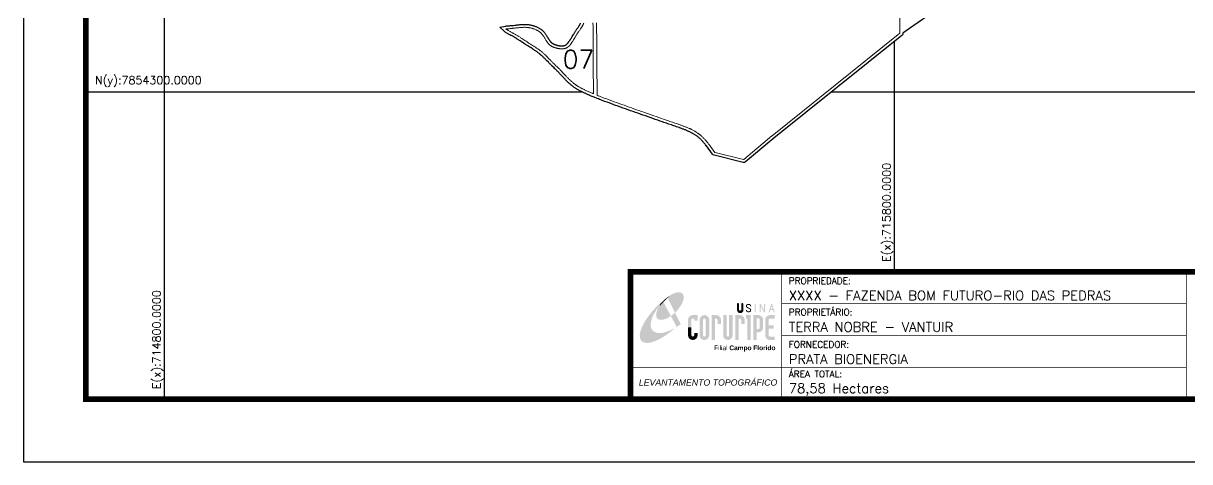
# Model space of a CAD drawing. Extents: x 714606 to 717153, y 7853794 to 7855594.
# Drawn here: x 714606 to 716204, y 7853794 to 7854394 of the extents above; entities that cross this region are included whole.
import ezdxf
from ezdxf.enums import TextEntityAlignment as Align

# ---------------------------------------------------------------- set-up
doc = ezdxf.new("R2010")
doc.units = 0
doc.linetypes.add('CONTINUO', pattern=[0])
doc.linetypes.add('LIN0', pattern=[0])
for name, color, linetype in [('011400xxxx', 1, 'Continuous'), ('011400xxxx007', 5, 'Continuous'), ('011400xxxx008', 5, 'Continuous'), ('MALHA', 8, 'CONTINUO'), ('MARGEM', 7, 'CONTINUO'), ('texto', 7, 'Continuous')]:
    doc.layers.add(name, color=color, linetype=linetype)
doc.styles.add('ARIAL', font='arial.ttf')
doc.styles.add('ROMANS', font='romans', dxfattribs={"height": 0.2})
doc.styles.add('SIMPLEX', font='simplex', dxfattribs={"height": 0.2})
doc.styles.get("Standard").update_dxf_attribs({"font": 'arial.ttf'})

# ---------------------------------------------------------------- blocks, each defined once
blk = doc.blocks.new('A$C78F83FB3')
at = {"layer": 'MARGEM'}
h = blk.add_hatch(color=20, dxfattribs=at)
edge = h.paths.add_edge_path()
edge.add_ellipse((19.49, 23.77), major_axis=(-6.68, -6.67), ratio=0.469426, start_angle=292.73277, end_angle=601.25787)
edge.add_ellipse((22.83, 22.05), major_axis=(12.64, 11.29), ratio=0.457614, start_angle=79.90686, end_angle=107.91393)
edge = h.paths.add_edge_path()
edge.add_ellipse((18.28, 18.7), major_axis=(13.95, 13.59), ratio=0.386848, start_angle=63.96117, end_angle=264.59932)
edge.add_ellipse((22.83, 22.05), major_axis=(12.64, 11.29), ratio=0.457614, start_angle=107.91393, end_angle=245.11815, ccw=False)
edge.add_ellipse((19.49, 23.77), major_axis=(-6.68, -6.67), ratio=0.469426, start_angle=241.25787, end_angle=292.73277, ccw=False)
for color, points in [(20, [(15.46, 26.12), (14.17, 24.81), (14.06, 24.24), (14.39, 23.97), (14.67, 24.54), (19.47, 29.32), (18.48, 28.66), (17.31, 27.78)]), (7, [(58.42, 24.9), (57.9, 24.9), (57.9, 21.73, -0.414214), (57.15, 20.98), (56.84, 20.98, -0.414214), (56.09, 21.73), (56.09, 24.9), (55.57, 24.9), (55.57, 21.73, 0.414214), (56.84, 20.46), (57.15, 20.46, 0.414214), (58.42, 21.73)]), (7, [(61.7, 24.9), (61.23, 24.9, 0.396318), (60.04, 23.78), (60.04, 23.72, 0.151912), (60.39, 22.97), (60.46, 22.92), (62.18, 22), (62.85, 21.83, 0.12407), (62.51, 22.42), (60.75, 23.36, -0.13192), (60.56, 23.77, -0.385578), (61.23, 24.37), (61.7, 24.37, -0.414214), (62.37, 23.7), (62.89, 23.7, 0.414214)]), (7, [(62.37, 23.7), (62.89, 23.7, 0.414214), (61.7, 24.9), (61.23, 24.9, 0.396318), (60.04, 23.78), (60.04, 23.72, 0.151912), (60.39, 22.97), (60.46, 22.92), (62.18, 22), (62.18, 22, -0.131921), (62.37, 21.59, -0.385578), (61.7, 20.98), (61.23, 20.98, -0.414214), (60.56, 21.65), (60.04, 21.65, 0.414214), (61.23, 20.46), (61.7, 20.46, 0.402546), (62.89, 21.61, 0.165292), (62.51, 22.42), (60.75, 23.36, -0.13192), (60.56, 23.77, -0.385578), (61.23, 24.37), (61.7, 24.37, -0.414214)]), (7, [(30.97, 12.46), (29.13, 12.46), (29.13, 8.21, 1), (34.29, 8.21), (34.29, 9.41), (32.45, 9.41), (32.45, 8.21, -1), (30.97, 8.21)])]:
    blk.add_hatch(color=color, dxfattribs=at).paths.add_polyline_path(points)
h = blk.add_hatch(color=7, dxfattribs=at)
h.paths.add_polyline_path([(31.71, 18.93, 0.414214), (29.13, 16.35), (29.13, 12.46), (30.97, 12.46), (30.97, 16.35, -0.414214), (31.71, 17.09), (32.45, 17.09), (32.45, 16.02), (34.29, 16.02), (34.29, 18.93)])
h.paths.add_polyline_path([(44.15, 17.09, -0.414214), (44.89, 16.35), (44.89, 14.1), (46.72, 14.1), (46.72, 16.17, 0.433937), (44.15, 18.93), (41.77, 18.93), (41.77, 12.46), (43.61, 12.46), (43.61, 17.09)])
h.paths.add_polyline_path([(43.61, 12.46), (41.77, 12.46), (41.77, 5.62), (43.61, 5.62)])
h.paths.add_polyline_path([(47.92, 12.46), (49.75, 12.46), (49.75, 18.93), (47.92, 18.93)])
h.paths.add_polyline_path([(52.91, 18.93), (51.08, 18.93), (51.08, 12.46), (52.91, 12.46)])
h.paths.add_polyline_path([(51.08, 8.12, -1), (49.75, 8.12), (49.75, 12.46), (47.92, 12.46), (47.92, 8.12, 1), (52.91, 8.12), (52.91, 12.46), (51.08, 12.46)])
h.paths.add_polyline_path([(54.41, 12.46), (56.25, 12.46), (56.25, 17.09), (56.79, 17.09, -0.414214), (57.53, 16.35), (57.53, 14.1), (59.36, 14.1), (59.36, 16.17, 0.433937), (56.79, 18.93), (54.41, 18.93)])
h.paths.add_polyline_path([(56.25, 12.46), (54.41, 12.46), (54.41, 5.62), (56.25, 5.62)])
h.paths.add_polyline_path([(60.73, 12.46), (62.58, 12.46), (62.58, 18.93), (60.02, 18.93), (60.02, 17.08), (60.73, 17.08)])
h.paths.add_polyline_path([(62.58, 12.46), (60.73, 12.46), (60.73, 5.62), (62.58, 5.62)])
h.paths.add_polyline_path([(64.06, 12.46), (65.82, 12.46), (65.82, 17.17), (66.66, 17.17, -0.450417), (67.48, 16.25), (67.48, 12.46), (69.24, 12.46, 0.002307), (69.24, 12.48, 0.005282), (69.23, 12.54, -0.000938), (69.23, 12.53), (69.23, 16.17, 0.433937), (66.66, 18.93), (64.06, 18.93)])
h.paths.add_polyline_path([(64.06, 5.62), (65.82, 5.62), (65.82, 9.77), (66.66, 9.77, 0.426056), (69.24, 12.46), (67.48, 12.46), (67.48, 12.45, -0.450417), (66.66, 11.53), (65.82, 11.53), (65.82, 12.46), (64.06, 12.46)])
h.paths.add_polyline_path([(70.37, 12.46), (74.87, 12.46), (74.87, 13.44), (72.21, 13.44), (72.21, 16.35, -0.414214), (72.95, 17.09), (75.38, 17.09), (75.38, 18.93), (72.95, 18.93, 0.414214), (70.37, 16.35)])
h.paths.add_polyline_path([(72.21, 11.62), (74.87, 11.62), (74.87, 12.46), (70.37, 12.46), (70.37, 8.21, 0.414214), (72.95, 5.62), (75.38, 5.62), (75.38, 7.47), (72.95, 7.47, -0.414214), (72.21, 8.21)])
h = blk.add_hatch(color=7, dxfattribs=at)
h.paths.add_polyline_path([(35.29, 16.35), (35.29, 8.21, 1), (40.46, 8.21, 0.016978), (40.45, 8.38), (40.45, 16.17, 0.433937), (37.88, 18.93), (37.87, 18.93, 0.41391)])
h.paths.add_polyline_path([(38.62, 16.35), (38.62, 8.21, -1), (37.13, 8.21), (37.13, 16.35, -1)], flags=16)
h = blk.add_hatch(color=7, dxfattribs=at)
h.paths.add_polyline_path([(65.24, 24.9), (64.72, 24.9), (64.72, 20.46), (65.24, 20.46)])
h.paths.add_polyline_path([(67.38, 20.46), (67.9, 20.46), (67.9, 23.74), (69.74, 20.46), (70.23, 20.46), (70.23, 24.9), (69.71, 24.9), (69.71, 21.58), (67.85, 24.9), (67.38, 24.9)])
h.paths.add_polyline_path([(72.17, 20.46), (72.72, 20.46), (73.14, 21.73), (74.49, 21.73), (74.9, 20.46), (75.45, 20.46), (74, 24.9), (73.62, 24.9)])
h.paths.add_polyline_path([(73.81, 23.8), (74.32, 22.25), (73.31, 22.25)], flags=16)
at = {"layer": 'MARGEM', "linetype": 'Continuous'}
blk.add_lwpolyline([(58.42, 24.9), (57.9, 24.9), (57.9, 21.73, -0.414214), (57.15, 20.98), (56.84, 20.98, -0.414214), (56.09, 21.73), (56.09, 24.9), (55.57, 24.9), (55.57, 21.73, 0.414214), (56.84, 20.46), (57.15, 20.46, 0.414214), (58.42, 21.73), (58.42, 24.9)], format="xyb", close=True, dxfattribs=at)
at = {"layer": 'MARGEM', "color": 252, "insert": (43.05, 2.72), "char_height": 2.5, "attachment_point": 1, "style": 'ARIAL'}
blk.add_mtext_dynamic_manual_height_columns('Filial {\\fArial|b1|i0|c0|p34;Campo Florido}', width=33.0271, gutter_width=2.46, heights=[2.95], dxfattribs=at)

msp = doc.modelspace()

# ---------------------------------------------------------------- linework, layer by layer
at = {"layer": '011400xxxx'}
msp.add_lwpolyline([(715876.7, 7854426.4), (715826.3, 7854391), (715824.9, 7854390.1), (715811.4, 7854380.7), (715811.3, 7854378.8), (715809.9, 7854377.5), (715807.6, 7854375.6), (715634.7, 7854236.9), (715634.7, 7854236.8), (715596, 7854204.4), (715594.4, 7854203.3), (715592.4, 7854203.6), (715553, 7854213.3), (715551.6, 7854213.7), (715550.6, 7854214.8), (715542.2, 7854226.2), (715542.1, 7854226.3), (715541, 7854227.7), (715541, 7854227.7), (715540.5, 7854228.4), (715540.5, 7854228.4), (715539.9, 7854229.1), (715539.9, 7854229.1), (715539.3, 7854229.8), (715539.3, 7854229.8), (715538.7, 7854230.5), (715538.7, 7854230.5), (715538.1, 7854231.2), (715538.1, 7854231.2), (715537.5, 7854231.9), (715537.5, 7854231.9), (715536.9, 7854232.5), (715536.9, 7854232.6), (715536.3, 7854233.2), (715536.3, 7854233.2), (715535.7, 7854233.9), (715535.7, 7854233.9), (715535.1, 7854234.5), (715535, 7854234.6), (715534.4, 7854235.2), (715534.4, 7854235.2), (715533.8, 7854235.8), (715533.7, 7854235.8), (715533.1, 7854236.4), (715533, 7854236.5), (715532.4, 7854237), (715532.4, 7854237.1), (715531.7, 7854237.6), (715531.7, 7854237.6), (715531, 7854238.2), (715531, 7854238.2), (715530.3, 7854238.7), (715530.3, 7854238.8), (715529.6, 7854239.3), (715529.5, 7854239.3), (715528.8, 7854239.8), (715528.8, 7854239.9), (715528.1, 7854240.4), (715528.1, 7854240.4), (715527.3, 7854240.9), (715527.3, 7854240.9), (715526.6, 7854241.4), (715526.5, 7854241.4), (715525.8, 7854241.8), (715525.8, 7854241.9), (715525, 7854242.3), (715525, 7854242.3), (715524.3, 7854242.8), (715524.2, 7854242.8), (715523.5, 7854243.2), (715523.4, 7854243.3), (715522.7, 7854243.7), (715522.6, 7854243.7), (715521.9, 7854244.1), (715521.8, 7854244.1), (715521, 7854244.5), (715521, 7854244.5), (715520.2, 7854244.9), (715520.2, 7854245), (715519.4, 7854245.3), (715519.4, 7854245.4), (715518.6, 7854245.7), (715518.5, 7854245.8), (715517.7, 7854246.1), (715517.7, 7854246.1), (715516.9, 7854246.5), (715516.9, 7854246.5), (715516.1, 7854246.9), (715516, 7854246.9), (715515.2, 7854247.2), (715515.2, 7854247.3), (715514.4, 7854247.6), (715514.3, 7854247.6), (715513.5, 7854248), (715513.5, 7854248), (715512.6, 7854248.3), (715512.6, 7854248.3), (715511.8, 7854248.6), (715511.8, 7854248.7), (715510.9, 7854249), (715510.9, 7854249), (715510, 7854249.3), (715510, 7854249.3), (715509.2, 7854249.6), (715509.2, 7854249.6), (715508.3, 7854250), (715508.3, 7854250), (715507.4, 7854250.3), (715507.4, 7854250.3), (715506.6, 7854250.6), (715506.5, 7854250.6), (715505.7, 7854250.9), (715505.7, 7854250.9), (715504.8, 7854251.2), (715504.8, 7854251.2), (715503.1, 7854251.8), (715503, 7854251.8), (715501.3, 7854252.4), (715501.3, 7854252.4), (715499.6, 7854253), (715497.8, 7854253.6), (715496.1, 7854254.2), (715494.4, 7854254.8), (715492.6, 7854255.4), (715490.9, 7854256), (715489.2, 7854256.6), (715487.5, 7854257.2), (715485.8, 7854257.8), (715484, 7854258.4), (715482.3, 7854259), (715478.9, 7854260.1), (715475.5, 7854261.3), (715472.1, 7854262.5), (715468.8, 7854263.7), (715465.4, 7854264.9), (715458.6, 7854267.2), (715455.3, 7854268.4), (715451.9, 7854269.6), (715448.5, 7854270.8), (715445.1, 7854272), (715441.7, 7854273.2), (715438.3, 7854274.4), (715434.9, 7854275.6), (715431.5, 7854276.8), (715428.1, 7854278), (715424.7, 7854279.2), (715421.3, 7854280.4), (715417.9, 7854281.7), (715414.5, 7854282.9), (715411.2, 7854284.1), (715407.8, 7854285.4), (715406.1, 7854286), (715404.4, 7854286.6), (715402.7, 7854287.2), (715401, 7854287.9), (715399.3, 7854288.5), (715397.7, 7854289.1), (715396, 7854289.8), (715394.3, 7854290.4), (715392.7, 7854291.1), (715388.5, 7854292.8), (715385.8, 7854294), (715384.6, 7854294.4), (715382.7, 7854295.2), (715381.9, 7854295.6), (715381, 7854295.9), (715380.2, 7854296.3), (715379.4, 7854296.7), (715378.6, 7854297), (715377.7, 7854297.4), (715376.9, 7854297.8), (715376.1, 7854298.2), (715375.3, 7854298.5), (715374.5, 7854298.9), (715373.7, 7854299.3), (715372.8, 7854299.7), (715372, 7854300.1), (715371.2, 7854300.5), (715370.4, 7854300.9), (715369.6, 7854301.3), (715368.8, 7854301.7), (715368, 7854302.2), (715367.3, 7854302.6), (715366.5, 7854303), (715365.7, 7854303.5), (715364.9, 7854303.9), (715364.2, 7854304.4), (715363.4, 7854304.9), (715362.7, 7854305.3), (715361.9, 7854305.8), (715361.2, 7854306.3), (715360.5, 7854306.8), (715359.8, 7854307.3), (715359.1, 7854307.9), (715358.4, 7854308.4), (715357.7, 7854308.9), (715357, 7854309.5), (715356.3, 7854310.1), (715355.7, 7854310.6), (715355, 7854311.2), (715354.3, 7854311.8), (715353.7, 7854312.4), (715353, 7854313), (715352.4, 7854313.6), (715351.7, 7854314.3), (715351.1, 7854314.9), (715350.5, 7854315.5), (715349.8, 7854316.2), (715349.2, 7854316.8), (715348.6, 7854317.5), (715348, 7854318.1), (715347.3, 7854318.8), (715346.1, 7854320.1), (715344.9, 7854321.4), (715343.6, 7854322.7), (715342.4, 7854324.1), (715342.4, 7854324.1), (715341.1, 7854325.4), (715341.1, 7854325.4), (715340.5, 7854326.1), (715340.5, 7854326.1), (715339.9, 7854326.7), (715339.9, 7854326.7), (715339.3, 7854327.4), (715339.2, 7854327.4), (715338.6, 7854328), (715338.6, 7854328), (715338, 7854328.7), (715338, 7854328.7), (715337.3, 7854329.3), (715337.3, 7854329.3), (715336.7, 7854330), (715336.7, 7854330), (715336, 7854330.6), (715336, 7854330.6), (715335.4, 7854331.2), (715335.4, 7854331.2), (715334.8, 7854331.9), (715334.7, 7854331.9), (715333.5, 7854333.1), (715333.5, 7854333.1), (715330.9, 7854335.6), (715329.6, 7854336.9), (715328.9, 7854337.5), (715328.3, 7854338.1), (715327.7, 7854338.8), (715327, 7854339.4), (715326.4, 7854340), (715325.8, 7854340.7), (715323.3, 7854343.3), (715323.3, 7854343.3), (715322, 7854344.6), (715322, 7854344.6), (715321.4, 7854345.2), (715321.4, 7854345.2), (715320.7, 7854345.9), (715320.7, 7854345.9), (715320.1, 7854346.5), (715320.1, 7854346.5), (715319.4, 7854347.1), (715319.4, 7854347.2), (715318.8, 7854347.8), (715318.8, 7854347.8), (715318.1, 7854348.4), (715318.1, 7854348.4), (715317.5, 7854349), (715317.5, 7854349), (715316.8, 7854349.6), (715316.8, 7854349.7), (715316.1, 7854350.2), (715316.1, 7854350.3), (715315.4, 7854350.9), (715315.4, 7854350.9), (715314.8, 7854351.4), (715314.7, 7854351.5), (715314.1, 7854352), (715314, 7854352.1), (715313.3, 7854352.6), (715313.3, 7854352.6), (715312.6, 7854353.2), (715312.6, 7854353.2), (715311.9, 7854353.7), (715311.9, 7854353.7), (715311.2, 7854354.3), (715311.1, 7854354.3), (715310.4, 7854354.8), (715310.4, 7854354.8), (715309.7, 7854355.3), (715309.7, 7854355.3), (715308.9, 7854355.9), (715308.9, 7854355.9), (715308.2, 7854356.4), (715308.2, 7854356.4), (715307.4, 7854356.9), (715307.4, 7854356.9), (715306.7, 7854357.4), (715306.7, 7854357.4), (715305.9, 7854357.9), (715305.9, 7854357.9), (715305.1, 7854358.4), (715305.1, 7854358.4), (715304.4, 7854358.9), (715304.4, 7854358.9), (715303.6, 7854359.4), (715303.6, 7854359.4), (715302.1, 7854360.3), (715302.1, 7854360.3), (715300.5, 7854361.3), (715299, 7854362.2), (715297.5, 7854363.2), (715296.7, 7854363.7), (715296, 7854364.2), (715295.2, 7854364.6), (715294.5, 7854365.1), (715293, 7854366.1), (715291.5, 7854367.1), (715288.5, 7854369.1), (715288.5, 7854369.1), (715287, 7854370.1), (715287, 7854370.1), (715285.5, 7854371.1), (715285.5, 7854371.1), (715284.7, 7854371.6), (715284.7, 7854371.6), (715284, 7854372), (715284, 7854372), (715283.2, 7854372.5), (715283.2, 7854372.5), (715282.4, 7854373), (715282.4, 7854373), (715281.7, 7854373.5), (715281.7, 7854373.5), (715280.9, 7854374), (715280.9, 7854374), (715280.1, 7854374.4), (715280.1, 7854374.4), (715279.3, 7854374.9), (715279.3, 7854374.9), (715278.6, 7854375.4), (715278.5, 7854375.4), (715277.8, 7854375.8), (715277.7, 7854375.8), (715277, 7854376.3), (715276.9, 7854376.3), (715276.2, 7854376.7), (715276.1, 7854376.7), (715275.3, 7854377.2), (715275.3, 7854377.2), (715274.5, 7854377.6), (715274.5, 7854377.6), (715272.9, 7854378.5), (715272.1, 7854378.9), (715271.3, 7854379.3), (715270.5, 7854379.8), (715269.7, 7854380.2), (715268.9, 7854380.7), (715268.1, 7854381.1), (715267.4, 7854381.6), (715266.7, 7854382.1), (715266, 7854382.6), (715265.3, 7854383.1), (715259.2, 7854388.9), (715267.4, 7854390.3), (715267.9, 7854390.4), (715267.9, 7854390.4), (715268.8, 7854390.4), (715268.9, 7854390.4), (715269.8, 7854390.5), (715269.8, 7854390.5), (715270.7, 7854390.6), (715270.7, 7854390.6), (715271.6, 7854390.7), (715271.6, 7854390.7), (715272.9, 7854390.8), (715272.9, 7854390.8), (715273.8, 7854390.9), (715273.8, 7854390.9), (715274.7, 7854391), (715274.7, 7854391), (715275.5, 7854391.1), (715275.5, 7854391.1), (715276.4, 7854391.2), (715276.4, 7854391.2), (715278.1, 7854391.3), (715278.1, 7854391.3), (715279.8, 7854391.5), (715280.7, 7854391.6), (715281.5, 7854391.7), (715282.4, 7854391.8), (715283.3, 7854391.9), (715284.1, 7854392), (715285, 7854392.1), (715285.9, 7854392.2), (715286.8, 7854392.3), (715287.7, 7854392.3), (715288.5, 7854392.4), (715289.4, 7854392.5), (715290.3, 7854392.5), (715291.2, 7854392.5), (715292.1, 7854392.6), (715293, 7854392.6), (715293.9, 7854392.6), (715294.8, 7854392.5), (715295.7, 7854392.5), (715296.6, 7854392.5), (715297.5, 7854392.4), (715298.4, 7854392.3), (715299.3, 7854392.2), (715300.2, 7854392), (715301.1, 7854391.9), (715302, 7854391.7), (715302.9, 7854391.5), (715303.8, 7854391.3), (715304.7, 7854391.1), (715305.5, 7854390.8), (715306.4, 7854390.5), (715307.3, 7854390.2), (715308.1, 7854389.9), (715309, 7854389.6), (715309.8, 7854389.2), (715310.6, 7854388.8), (715311.4, 7854388.4), (715312.2, 7854388), (715313, 7854387.6), (715313.8, 7854387.1), (715314.5, 7854386.6), (715315.3, 7854386.1), (715316, 7854385.6), (715316.7, 7854385.1), (715317.3, 7854384.5), (715318, 7854383.9), (715318.6, 7854383.4), (715319.2, 7854382.7), (715319.8, 7854382.1), (715320.4, 7854381.5), (715320.9, 7854380.8), (715321.4, 7854380.1), (715322, 7854379.4), (715322.4, 7854378.7), (715322.9, 7854377.9), (715323.4, 7854377.2), (715323.8, 7854376.4), (715324.3, 7854375.6), (715324.8, 7854374.8), (715325.2, 7854374), (715325.2, 7854374), (715325.7, 7854373.2), (715325.7, 7854373.2), (715326.2, 7854372.4), (715326.2, 7854372.4), (715326.4, 7854372), (715326.4, 7854372), (715326.7, 7854371.6), (715326.7, 7854371.6), (715326.9, 7854371.2), (715326.9, 7854371.2), (715327.2, 7854370.9), (715327.2, 7854370.8), (715327.4, 7854370.5), (715327.5, 7854370.4), (715327.7, 7854370.1), (715327.8, 7854370), (715328, 7854369.7), (715328.1, 7854369.7), (715328.3, 7854369.4), (715328.4, 7854369.3), (715328.6, 7854369), (715328.7, 7854368.9), (715328.9, 7854368.6), (715329, 7854368.6), (715329.3, 7854368.3), (715329.3, 7854368.2), (715329.6, 7854368), (715329.7, 7854367.9), (715330, 7854367.7), (715330, 7854367.6), (715330.3, 7854367.4), (715330.4, 7854367.3), (715330.7, 7854367.1), (715330.8, 7854367), (715331.1, 7854366.8), (715331.2, 7854366.7), (715331.5, 7854366.5), (715331.6, 7854366.5), (715331.9, 7854366.3), (715332, 7854366.2), (715332.3, 7854366.1), (715332.4, 7854366), (715332.7, 7854365.8), (715332.8, 7854365.8), (715333.2, 7854365.6), (715333.2, 7854365.6), (715333.6, 7854365.4), (715333.7, 7854365.4), (715334.1, 7854365.2), (715334.1, 7854365.2), (715334.5, 7854365.1), (715334.6, 7854365), (715335, 7854364.9), (715335, 7854364.9), (715335.4, 7854364.7), (715335.5, 7854364.7), (715335.9, 7854364.6), (715335.9, 7854364.6), (715336.3, 7854364.4), (715336.4, 7854364.4), (715336.8, 7854364.3), (715336.9, 7854364.3), (715337.3, 7854364.2), (715337.3, 7854364.2), (715337.8, 7854364), (715337.8, 7854364), (715338.2, 7854363.9), (715338.3, 7854363.9), (715338.7, 7854363.8), (715338.8, 7854363.8), (715339.2, 7854363.7), (715339.2, 7854363.7), (715339.7, 7854363.6), (715339.7, 7854363.6), (715340.2, 7854363.5), (715340.2, 7854363.5), (715340.7, 7854363.4), (715340.7, 7854363.4), (715341.2, 7854363.3), (715341.2, 7854363.3), (715341.6, 7854363.3), (715341.7, 7854363.3), (715342.2, 7854363.2), (715342.2, 7854363.2), (715342.7, 7854363.2), (715342.7, 7854363.2), (715343.1, 7854363.1), (715343.2, 7854363.1), (715343.6, 7854363.1), (715343.7, 7854363.1), (715344.1, 7854363.1), (715344.2, 7854363.1), (715344.6, 7854363.1), (715344.7, 7854363.1), (715345.1, 7854363.1), (715345.2, 7854363.1), (715345.6, 7854363.2), (715345.7, 7854363.2), (715346.1, 7854363.2), (715346.2, 7854363.3), (715346.5, 7854363.3), (715346.7, 7854363.3), (715347, 7854363.4), (715347.1, 7854363.5), (715347.5, 7854363.5), (715347.6, 7854363.6), (715347.9, 7854363.7), (715348.1, 7854363.7), (715348.4, 7854363.9), (715348.5, 7854363.9), (715348.8, 7854364), (715349, 7854364.1), (715349.3, 7854364.3), (715349.4, 7854364.4), (715349.7, 7854364.5), (715349.8, 7854364.6), (715350.1, 7854364.8), (715350.2, 7854364.9), (715350.5, 7854365.1), (715350.6, 7854365.2), (715350.9, 7854365.4), (715351, 7854365.5), (715351.2, 7854365.7), (715351.3, 7854365.8), (715351.6, 7854366.1), (715351.7, 7854366.1), (715351.9, 7854366.4), (715352, 7854366.5), (715352.3, 7854366.8), (715352.3, 7854366.8), (715352.6, 7854367.2), (715352.6, 7854367.2), (715352.9, 7854367.6), (715352.9, 7854367.6), (715353.2, 7854367.9), (715353.2, 7854368), (715353.5, 7854368.3), (715353.5, 7854368.4), (715353.8, 7854368.7), (715353.8, 7854368.8), (715354, 7854369.1), (715354, 7854369.1), (715354.3, 7854369.5), (715354.3, 7854369.5), (715354.6, 7854369.9), (715354.6, 7854369.9), (715355.1, 7854370.7), (715355.1, 7854370.7), (715355.8, 7854371.9), (715355.9, 7854371.9), (715356.3, 7854372.7), (715356.3, 7854372.7), (715356.8, 7854373.4), (715356.8, 7854373.5), (715357.3, 7854374.2), (715357.3, 7854374.2), (715357.8, 7854375), (715357.8, 7854375), (715358.2, 7854375.8), (715358.2, 7854375.8), (715359.1, 7854377.3), (715360.1, 7854378.8), (715360.5, 7854379.6), (715361, 7854380.3), (715361.4, 7854381.1), (715361.9, 7854381.8), (715362.4, 7854382.6), (715362.9, 7854383.3), (715363.4, 7854384), (715363.9, 7854384.8), (715364.4, 7854385.5), (715364.9, 7854386.3), (715365.4, 7854387), (715365.5, 7854387), (715366, 7854387.8), (715366, 7854387.8), (715366.5, 7854388.5), (715366.5, 7854388.5), (715367, 7854389.3), (715367, 7854389.3), (715367.5, 7854390.1), (715367.5, 7854390.1), (715368, 7854390.9), (715368, 7854390.9), (715368.2, 7854391.2), (715368.3, 7854391.3), (715368.5, 7854391.6), (715368.5, 7854391.7), (715368.7, 7854392), (715368.7, 7854392.1), (715368.9, 7854392.5), (715369, 7854392.5), (715369.2, 7854392.9), (715369.2, 7854392.9), (715369.4, 7854393.3), (715369.4, 7854393.3), (715369.6, 7854393.7), (715369.6, 7854393.7), (715369.8, 7854394.1)], dxfattribs=at)
at = {"layer": '011400xxxx007', "lineweight": 18}
msp.add_lwpolyline([(715386.8, 7854394.8), (715386.9, 7854389.8), (715386.9, 7854384.8), (715387, 7854374.9), (715387, 7854369.9), (715387.1, 7854359.9), (715387.1, 7854354.9), (715387.1, 7854350), (715387.2, 7854345), (715387.2, 7854335), (715387.3, 7854330), (715387.3, 7854320.1), (715387.4, 7854315.1), (715387.4, 7854305.1), (715387.5, 7854300.1), (715387.5, 7854298.1), (715386.7, 7854298.1), (715386.2, 7854298.1), (715386, 7854298.2), (715384.3, 7854298.9), (715383.5, 7854299.3), (715382.6, 7854299.6), (715381.8, 7854300), (715381, 7854300.3), (715380.2, 7854300.7), (715379.4, 7854301.1), (715378.6, 7854301.4), (715377.8, 7854301.8), (715377, 7854302.2), (715376.2, 7854302.5), (715375.4, 7854302.9), (715374.6, 7854303.3), (715373.8, 7854303.7), (715373, 7854304.1), (715372.2, 7854304.5), (715371.5, 7854304.9), (715370.7, 7854305.3), (715370, 7854305.7), (715369.2, 7854306.1), (715368.5, 7854306.5), (715367.7, 7854306.9), (715367, 7854307.4), (715366.3, 7854307.8), (715365.6, 7854308.2), (715364.9, 7854308.7), (715364.2, 7854309.1), (715363.5, 7854309.6), (715362.8, 7854310.1), (715362.1, 7854310.6), (715361.5, 7854311), (715360.8, 7854311.5), (715360.2, 7854312.1), (715359.5, 7854312.6), (715358.9, 7854313.1), (715358.3, 7854313.7), (715357.6, 7854314.2), (715357, 7854314.8), (715356.4, 7854315.4), (715355.8, 7854315.9), (715355.1, 7854316.5), (715354.5, 7854317.1), (715353.9, 7854317.7), (715353.3, 7854318.4), (715352.7, 7854319), (715352.1, 7854319.6), (715351.5, 7854320.2), (715350.8, 7854320.9), (715350.2, 7854321.5), (715349, 7854322.8), (715347.8, 7854324.1), (715346.5, 7854325.5), (715345.3, 7854326.8), (715345.3, 7854326.8), (715344, 7854328.1), (715344, 7854328.1), (715343.4, 7854328.8), (715343.4, 7854328.8), (715342.8, 7854329.5), (715342.8, 7854329.5), (715342.1, 7854330.1), (715342.1, 7854330.2), (715341.5, 7854330.8), (715341.5, 7854330.8), (715340.8, 7854331.5), (715340.8, 7854331.5), (715340.2, 7854332.1), (715340.2, 7854332.2), (715339.5, 7854332.8), (715339.5, 7854332.8), (715338.9, 7854333.4), (715338.8, 7854333.5), (715338.2, 7854334.1), (715338.2, 7854334.1), (715337.5, 7854334.7), (715337.5, 7854334.7), (715336.2, 7854336), (715336.2, 7854336), (715333.7, 7854338.5), (715332.4, 7854339.7), (715331.8, 7854340.3), (715331.1, 7854341), (715330.5, 7854341.6), (715329.9, 7854342.2), (715329.3, 7854342.8), (715328.7, 7854343.5), (715326.1, 7854346.1), (715326.1, 7854346.1), (715324.9, 7854347.4), (715324.9, 7854347.4), (715324.2, 7854348), (715324.2, 7854348), (715323.6, 7854348.7), (715323.6, 7854348.7), (715322.9, 7854349.3), (715322.9, 7854349.4), (715322.2, 7854350), (715322.2, 7854350), (715321.6, 7854350.7), (715321.5, 7854350.7), (715320.9, 7854351.3), (715320.9, 7854351.3), (715320.2, 7854352), (715320.2, 7854352), (715319.5, 7854352.6), (715319.5, 7854352.6), (715318.8, 7854353.2), (715318.8, 7854353.3), (715318.1, 7854353.9), (715318, 7854353.9), (715317.3, 7854354.5), (715317.3, 7854354.5), (715316.6, 7854355.1), (715316.5, 7854355.2), (715315.8, 7854355.7), (715315.8, 7854355.8), (715315.1, 7854356.3), (715315, 7854356.4), (715314.3, 7854356.9), (715314.3, 7854356.9), (715313.5, 7854357.5), (715313.5, 7854357.5), (715312.8, 7854358), (715312.7, 7854358.1), (715312, 7854358.6), (715312, 7854358.6), (715311.2, 7854359.1), (715311.2, 7854359.2), (715310.4, 7854359.7), (715310.4, 7854359.7), (715309.7, 7854360.2), (715309.6, 7854360.2), (715308.9, 7854360.7), (715308.9, 7854360.7), (715308.1, 7854361.2), (715308.1, 7854361.2), (715307.3, 7854361.7), (715307.3, 7854361.7), (715306.5, 7854362.2), (715306.5, 7854362.2), (715305.8, 7854362.7), (715305.7, 7854362.7), (715304.2, 7854363.7), (715304.2, 7854363.7), (715302.7, 7854364.7), (715301.2, 7854365.6), (715299.6, 7854366.6), (715298.9, 7854367), (715298.2, 7854367.5), (715297.4, 7854368), (715296.7, 7854368.5), (715295.2, 7854369.5), (715293.7, 7854370.4), (715290.7, 7854372.4), (715290.7, 7854372.4), (715289.2, 7854373.4), (715289.2, 7854373.4), (715287.7, 7854374.4), (715287.7, 7854374.4), (715286.9, 7854374.9), (715286.9, 7854374.9), (715286.1, 7854375.4), (715286.1, 7854375.4), (715285.4, 7854375.9), (715285.3, 7854375.9), (715284.6, 7854376.4), (715284.6, 7854376.4), (715283.8, 7854376.9), (715283.8, 7854376.9), (715283, 7854377.4), (715283, 7854377.4), (715282.2, 7854377.9), (715282.2, 7854377.9), (715281.4, 7854378.3), (715281.4, 7854378.4), (715280.6, 7854378.8), (715280.5, 7854378.8), (715279.8, 7854379.3), (715279.7, 7854379.3), (715278.9, 7854379.8), (715278.9, 7854379.8), (715278.1, 7854380.2), (715278.1, 7854380.3), (715277.3, 7854380.7), (715277.2, 7854380.7), (715276.4, 7854381.1), (715276.4, 7854381.2), (715274.8, 7854382), (715274, 7854382.4), (715273.2, 7854382.9), (715272.4, 7854383.3), (715271.7, 7854383.7), (715270.9, 7854384.1), (715270.2, 7854384.5), (715269.6, 7854385), (715268.9, 7854385.4), (715268.3, 7854385.8), (715267.9, 7854386.1), (715267.7, 7854386.3), (715267.9, 7854386.3), (715268.2, 7854386.4), (715268.2, 7854386.4), (715269.2, 7854386.4), (715269.2, 7854386.4), (715270.1, 7854386.5), (715270.1, 7854386.5), (715271, 7854386.6), (715271.1, 7854386.6), (715272, 7854386.7), (715272, 7854386.7), (715273.3, 7854386.8), (715273.3, 7854386.8), (715274.2, 7854386.9), (715274.2, 7854386.9), (715275.1, 7854387), (715275.1, 7854387), (715276, 7854387.1), (715276, 7854387.1), (715276.8, 7854387.2), (715276.8, 7854387.2), (715278.5, 7854387.4), (715278.6, 7854387.4), (715280.3, 7854387.6), (715281.1, 7854387.7), (715282, 7854387.8), (715282.8, 7854387.8), (715283.7, 7854387.9), (715284.5, 7854388), (715285.4, 7854388.1), (715286.3, 7854388.2), (715287.1, 7854388.3), (715288, 7854388.3), (715288.8, 7854388.4), (715289.7, 7854388.5), (715290.5, 7854388.5), (715291.4, 7854388.5), (715292.2, 7854388.6), (715293, 7854388.6), (715293.9, 7854388.6), (715294.7, 7854388.5), (715295.5, 7854388.5), (715296.3, 7854388.5), (715297.1, 7854388.4), (715297.9, 7854388.3), (715298.8, 7854388.2), (715299.6, 7854388.1), (715300.4, 7854387.9), (715301.2, 7854387.8), (715302, 7854387.6), (715302.8, 7854387.4), (715303.6, 7854387.2), (715304.4, 7854387), (715305.1, 7854386.7), (715305.9, 7854386.5), (715306.7, 7854386.2), (715307.4, 7854385.9), (715308.2, 7854385.5), (715308.9, 7854385.2), (715309.6, 7854384.9), (715310.3, 7854384.5), (715311, 7854384.1), (715311.7, 7854383.7), (715312.3, 7854383.3), (715313, 7854382.9), (715313.6, 7854382.4), (715314.2, 7854381.9), (715314.8, 7854381.5), (715315.3, 7854381), (715315.8, 7854380.5), (715316.4, 7854380), (715316.9, 7854379.4), (715317.3, 7854378.9), (715317.8, 7854378.3), (715318.2, 7854377.8), (715318.7, 7854377.1), (715319.1, 7854376.5), (715319.5, 7854375.8), (715320, 7854375.1), (715320.4, 7854374.4), (715320.8, 7854373.6), (715321.3, 7854372.8), (715321.8, 7854372), (715321.8, 7854372), (715322.2, 7854371.2), (715322.3, 7854371.2), (715322.7, 7854370.4), (715322.8, 7854370.3), (715323, 7854369.9), (715323, 7854369.9), (715323.3, 7854369.5), (715323.3, 7854369.4), (715323.6, 7854369), (715323.6, 7854369), (715323.9, 7854368.6), (715323.9, 7854368.5), (715324.2, 7854368.2), (715324.2, 7854368.1), (715324.5, 7854367.7), (715324.6, 7854367.6), (715324.9, 7854367.3), (715324.9, 7854367.2), (715325.2, 7854366.8), (715325.3, 7854366.7), (715325.6, 7854366.4), (715325.7, 7854366.2), (715326, 7854365.9), (715326.1, 7854365.8), (715326.4, 7854365.5), (715326.5, 7854365.4), (715326.9, 7854365.1), (715327, 7854364.9), (715327.3, 7854364.6), (715327.5, 7854364.5), (715327.8, 7854364.2), (715328, 7854364.1), (715328.3, 7854363.8), (715328.5, 7854363.7), (715328.8, 7854363.5), (715329, 7854363.4), (715329.4, 7854363.2), (715329.5, 7854363.1), (715329.9, 7854362.8), (715330, 7854362.8), (715330.4, 7854362.5), (715330.5, 7854362.5), (715330.9, 7854362.3), (715331, 7854362.2), (715331.5, 7854362), (715331.6, 7854362), (715332, 7854361.8), (715332.1, 7854361.7), (715332.5, 7854361.5), (715332.6, 7854361.5), (715333.1, 7854361.3), (715333.2, 7854361.3), (715333.6, 7854361.1), (715333.7, 7854361.1), (715334.1, 7854360.9), (715334.2, 7854360.9), (715334.6, 7854360.8), (715334.7, 7854360.7), (715335.2, 7854360.6), (715335.3, 7854360.6), (715335.7, 7854360.4), (715335.8, 7854360.4), (715336.2, 7854360.3), (715336.3, 7854360.3), (715336.8, 7854360.2), (715336.8, 7854360.2), (715337.3, 7854360), (715337.3, 7854360), (715337.8, 7854359.9), (715337.9, 7854359.9), (715338.3, 7854359.8), (715338.4, 7854359.8), (715338.9, 7854359.7), (715339, 7854359.7), (715339.4, 7854359.6), (715339.5, 7854359.6), (715340, 7854359.5), (715340.1, 7854359.5), (715340.6, 7854359.4), (715340.7, 7854359.4), (715341.1, 7854359.3), (715341.2, 7854359.3), (715341.7, 7854359.2), (715341.8, 7854359.2), (715342.3, 7854359.2), (715342.4, 7854359.2), (715342.9, 7854359.1), (715343, 7854359.1), (715343.5, 7854359.1), (715343.7, 7854359.1), (715344.1, 7854359.1), (715344.3, 7854359.1), (715344.7, 7854359.1), (715344.9, 7854359.1), (715345.4, 7854359.1), (715345.5, 7854359.2), (715346, 7854359.2), (715346.2, 7854359.2), (715346.6, 7854359.3), (715346.8, 7854359.3), (715347.3, 7854359.4), (715347.5, 7854359.4), (715347.9, 7854359.5), (715348.1, 7854359.6), (715348.6, 7854359.7), (715348.8, 7854359.8), (715349.2, 7854359.9), (715349.5, 7854360), (715349.9, 7854360.1), (715350.1, 7854360.2), (715350.5, 7854360.4), (715350.8, 7854360.5), (715351.2, 7854360.7), (715351.4, 7854360.9), (715351.8, 7854361.1), (715352, 7854361.3), (715352.4, 7854361.5), (715352.6, 7854361.7), (715352.9, 7854361.9), (715353.1, 7854362.1), (715353.5, 7854362.3), (715353.6, 7854362.5), (715354, 7854362.8), (715354.1, 7854362.9), (715354.4, 7854363.2), (715354.5, 7854363.4), (715354.9, 7854363.7), (715355, 7854363.8), (715355.3, 7854364.1), (715355.4, 7854364.3), (715355.7, 7854364.6), (715355.7, 7854364.7), (715356, 7854365.1), (715356.1, 7854365.2), (715356.4, 7854365.5), (715356.4, 7854365.6), (715356.7, 7854366), (715356.7, 7854366), (715357, 7854366.4), (715357.1, 7854366.5), (715357.3, 7854366.9), (715357.4, 7854366.9), (715357.6, 7854367.3), (715357.6, 7854367.3), (715357.9, 7854367.7), (715357.9, 7854367.7), (715358.4, 7854368.5), (715358.5, 7854368.6), (715359.2, 7854369.7), (715359.2, 7854369.8), (715359.7, 7854370.5), (715359.7, 7854370.6), (715360.2, 7854371.3), (715360.2, 7854371.4), (715360.7, 7854372.1), (715360.7, 7854372.2), (715361.2, 7854372.9), (715361.2, 7854372.9), (715361.7, 7854373.7), (715361.7, 7854373.7), (715362.6, 7854375.2), (715363.5, 7854376.8), (715363.9, 7854377.5), (715364.4, 7854378.2), (715364.8, 7854379), (715365.3, 7854379.7), (715365.8, 7854380.4), (715366.2, 7854381.1), (715366.7, 7854381.8), (715367.2, 7854382.5), (715367.7, 7854383.2), (715368.2, 7854384), (715368.7, 7854384.7), (715368.7, 7854384.7), (715369.3, 7854385.5), (715369.3, 7854385.5), (715369.8, 7854386.3), (715369.8, 7854386.3), (715370.3, 7854387.1), (715370.4, 7854387.1), (715370.9, 7854387.9), (715370.9, 7854388), (715371.4, 7854388.7), (715371.4, 7854388.8), (715371.7, 7854389.2), (715371.7, 7854389.2), (715371.9, 7854389.6), (715372, 7854389.7), (715372.2, 7854390.1), (715372.2, 7854390.1), (715372.4, 7854390.5), (715372.5, 7854390.6), (715372.7, 7854391), (715372.7, 7854391), (715372.9, 7854391.4), (715373, 7854391.5), (715373.2, 7854391.9), (715373.2, 7854392), (715373.4, 7854392.4), (715373.4, 7854392.5), (715373.6, 7854392.9), (715373.7, 7854393), (715373.8, 7854393.4), (715373.9, 7854393.5), (715374.1, 7854393.9), (715374.1, 7854394), (715374.3, 7854394.4)], dxfattribs=at)
at = {"layer": '011400xxxx008', "lineweight": 18}
msp.add_lwpolyline([(715805.6, 7854655), (715807.4, 7854380.9), (715807.4, 7854380.7), (715807.3, 7854380.5), (715805.1, 7854378.8), (715632.2, 7854240), (715632.1, 7854239.9), (715593.6, 7854207.6), (715593.4, 7854207.5), (715593.2, 7854207.5), (715554.1, 7854217.1), (715553.9, 7854217.2), (715553.8, 7854217.3), (715545.4, 7854228.6), (715545.3, 7854228.7), (715544.2, 7854230.2), (715544.1, 7854230.2), (715543.6, 7854230.9), (715543.6, 7854230.9), (715543, 7854231.6), (715543, 7854231.6), (715542.4, 7854232.3), (715542.4, 7854232.4), (715541.8, 7854233.1), (715541.8, 7854233.1), (715541.2, 7854233.8), (715541.1, 7854233.8), (715540.5, 7854234.5), (715540.5, 7854234.5), (715539.9, 7854235.2), (715539.9, 7854235.3), (715539.3, 7854235.9), (715539.2, 7854236), (715538.6, 7854236.6), (715538.5, 7854236.7), (715537.9, 7854237.3), (715537.9, 7854237.4), (715537.2, 7854238), (715537.2, 7854238.1), (715536.5, 7854238.7), (715536.4, 7854238.8), (715535.8, 7854239.4), (715535.7, 7854239.4), (715535, 7854240), (715535, 7854240.1), (715534.3, 7854240.7), (715534.2, 7854240.7), (715533.5, 7854241.3), (715533.5, 7854241.4), (715532.8, 7854241.9), (715532.7, 7854242), (715532, 7854242.5), (715531.9, 7854242.6), (715531.2, 7854243.1), (715531.1, 7854243.1), (715530.4, 7854243.6), (715530.3, 7854243.7), (715529.6, 7854244.2), (715529.5, 7854244.2), (715528.8, 7854244.7), (715528.7, 7854244.8), (715527.9, 7854245.2), (715527.9, 7854245.3), (715527.1, 7854245.7), (715527, 7854245.8), (715526.3, 7854246.2), (715526.2, 7854246.3), (715525.4, 7854246.7), (715525.4, 7854246.7), (715524.6, 7854247.2), (715524.5, 7854247.2), (715523.7, 7854247.6), (715523.7, 7854247.7), (715522.9, 7854248.1), (715522.8, 7854248.1), (715522, 7854248.5), (715522, 7854248.5), (715521.2, 7854248.9), (715521.1, 7854249), (715520.3, 7854249.4), (715520.2, 7854249.4), (715519.4, 7854249.8), (715519.4, 7854249.8), (715518.5, 7854250.2), (715518.5, 7854250.2), (715517.7, 7854250.5), (715517.6, 7854250.6), (715516.8, 7854250.9), (715516.7, 7854250.9), (715515.9, 7854251.3), (715515.9, 7854251.3), (715515, 7854251.7), (715515, 7854251.7), (715514.1, 7854252), (715514.1, 7854252), (715513.2, 7854252.4), (715513.2, 7854252.4), (715512.4, 7854252.7), (715512.3, 7854252.7), (715511.5, 7854253.1), (715511.4, 7854253.1), (715510.6, 7854253.4), (715510.6, 7854253.4), (715509.7, 7854253.7), (715509.7, 7854253.7), (715508.8, 7854254), (715508.8, 7854254), (715507.9, 7854254.4), (715507.9, 7854254.4), (715507, 7854254.7), (715507, 7854254.7), (715506.1, 7854255), (715506.1, 7854255), (715504.4, 7854255.6), (715504.4, 7854255.6), (715502.6, 7854256.2), (715502.6, 7854256.2), (715500.9, 7854256.8), (715499.1, 7854257.4), (715497.4, 7854258), (715495.7, 7854258.6), (715493.9, 7854259.2), (715492.2, 7854259.8), (715490.5, 7854260.4), (715488.8, 7854261), (715487.1, 7854261.6), (715485.4, 7854262.2), (715483.6, 7854262.7), (715480.2, 7854263.9), (715476.9, 7854265.1), (715473.5, 7854266.3), (715470.1, 7854267.5), (715466.7, 7854268.6), (715460, 7854271), (715456.6, 7854272.2), (715453.2, 7854273.4), (715449.8, 7854274.6), (715446.4, 7854275.7), (715443, 7854276.9), (715439.6, 7854278.1), (715436.3, 7854279.3), (715432.9, 7854280.5), (715429.5, 7854281.8), (715426.1, 7854283), (715422.7, 7854284.2), (715419.3, 7854285.4), (715415.9, 7854286.6), (715412.5, 7854287.9), (715409.2, 7854289.1), (715407.5, 7854289.7), (715405.8, 7854290.4), (715404.1, 7854291), (715402.4, 7854291.6), (715400.8, 7854292.2), (715399.1, 7854292.9), (715397.4, 7854293.5), (715395.8, 7854294.2), (715394.1, 7854294.8), (715392.5, 7854295.5), (715392.5, 7854300.1), (715392.4, 7854305.1), (715392.4, 7854315.1), (715392.3, 7854320.1), (715392.3, 7854330.1), (715392.2, 7854335), (715392.2, 7854345), (715392.1, 7854350), (715392.1, 7854355), (715392.1, 7854360), (715392, 7854369.9), (715392, 7854374.9), (715391.9, 7854384.9), (715391.9, 7854389.9), (715391.8, 7854394.9)], dxfattribs=at)
at = {"layer": 'MALHA'}
for points in [[(714800, 7853879.4), (714800, 7855508.6)], [(715800, 7854053.7), (715800, 7854369.5)], [(714692.2, 7854300), (715372.2, 7854300)], [(715713.4, 7854300), (716368.1, 7854300)]]:
    msp.add_lwpolyline(points, dxfattribs=at)
at = {"layer": 'MARGEM', "color": 174, "linetype": 'LIN0', "flags": 128}
msp.add_lwpolyline([(717153.2, 7855594.4), (714606.5, 7855594.4), (714606.5, 7853793.6), (717153.2, 7853793.6)], close=True, dxfattribs=at)
at = {"layer": 'MARGEM', "color": 174, "linetype": 'LIN0', "const_width": 7.79, "flags": 128}
for points in [[(717067.5, 7855508.6), (714692.2, 7855508.6), (714692.2, 7853879.4), (717067.5, 7853879.4)], [(715438.2, 7854053.7), (717067.5, 7854053.7), (717067.5, 7853879.4), (715438.2, 7853879.4)]]:
    msp.add_lwpolyline(points, close=True, dxfattribs=at)
at = {"layer": 'MARGEM', "color": 174, "linetype": 'LIN0', "const_width": 0.866, "flags": 128}
for points in [[(715645.4, 7854053.7), (715645.4, 7853879.4)], [(716199.8, 7854053.7), (716199.8, 7853881.5)], [(715645.4, 7854010.1), (716199.8, 7854010.1)], [(715645.4, 7853966.5), (716199.8, 7853966.5)], [(715438.2, 7853923), (716199.8, 7853923)]]:
    msp.add_lwpolyline(points, dxfattribs=at)

# ---------------------------------------------------------------- block references
at = {"layer": 'MARGEM', "linetype": 'ByBlock', "xscale": 2.565716948067364, "yscale": 2.565716948067364, "zscale": 2.565716948067364}
msp.add_blockref('A$C78F83FB3', (715442.3, 7853945.8), dxfattribs=at)

# ---------------------------------------------------------------- texts
at = {"layer": 'MALHA', "linetype": 'CONTINUO', "insert": (714704.6, 7854306.9), "char_height": 11.148, "width": 225.572, "attachment_point": 7, "style": 'ROMANS'}
msp.add_mtext('N(y):7854300.0000', dxfattribs=at)
at = {"layer": 'MALHA', "linetype": 'CONTINUO', "char_height": 11.148, "width": 133.351, "attachment_point": 7, "rotation": 90, "style": 'ROMANS'}
for s, insert in [('E(x):715800.0000', (715798.3, 7854067.2)), ('E(x):714800.0000', (714798.3, 7853892.9))]:
    msp.add_mtext(s, dxfattribs=dict(at, insert=insert))
at = {"layer": 'texto', "linetype": 'Continuous', "style": 'SIMPLEX'}
for s, height, p in [('07', 25, (715345.5, 7854357.2)), ('XXXX - FAZENDA BOM FUTURO-RIO DAS PEDRAS', 13.176, (715655.1, 7854027.8)), ('TERRA NOBRE - VANTUIR', 13.176, (715655.1, 7853984.8)), ('PRATA BIOENERGIA', 13.176, (715655.1, 7853940.6)), ('78,58 Hectares', 13.176, (715655.1, 7853900.8))]:
    msp.add_text(s, height=height, dxfattribs=at).set_placement(p, align=Align.TOP_LEFT)
at = {"layer": 'texto', "linetype": 'Continuous', "lineweight": 9, "style": 'SIMPLEX'}
for s, p in [('PROPRIEDADE:', (715655.1, 7854045.9)), ('PROPRIETÁRIO:', (715655.1, 7854002.9)), ('FORNECEDOR:', (715655.1, 7853958.7)), ('ÁREA TOTAL:', (715655.1, 7853918.2))]:
    msp.add_text(s, height=8.926, dxfattribs=at).set_placement(p, align=Align.TOP_LEFT)
at = {"layer": 'texto', "color": 3, "linetype": 'ByBlock', "lineweight": 5, "insert": (715449.7, 7853906.4), "char_height": 8.575, "attachment_point": 1}
msp.add_mtext_dynamic_manual_height_columns('{\\fArial|b0|i1|c0|p34;\\C7;LEVANTAMENTO TOPOGRÁFICO}', width=349.062, gutter_width=0.343, heights=[0], dxfattribs=at)

doc.saveas('drawing.dxf')
